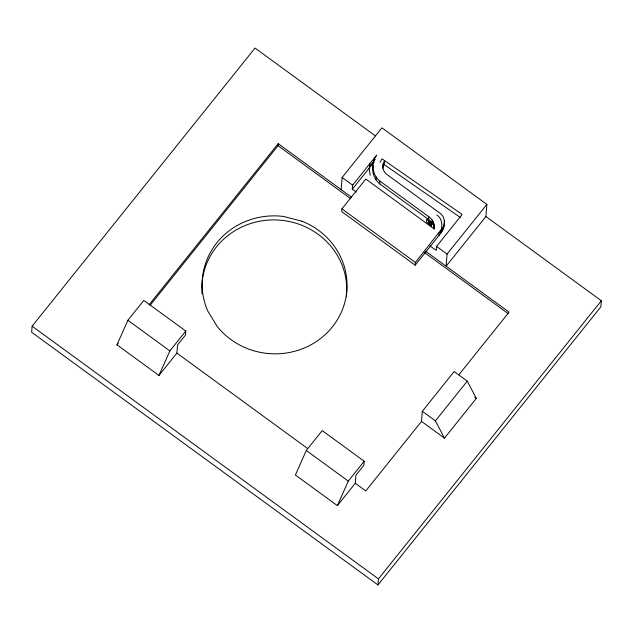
<?xml version="1.0" encoding="UTF-8"?>
<svg xmlns="http://www.w3.org/2000/svg" width="633" height="633" viewBox="0 0 633 633"><rect width="100%" height="100%" fill="white"/><g stroke="black" fill="none" stroke-linecap="round" stroke-linejoin="round"><path stroke-width="0.95" d="M375.385 135.873L255.028 48.053L32.125 326.193L31.65 332.246L377.972 584.947L600.875 306.807L601.35 300.754L485.907 216.518L486.864 204.412L381.921 127.834L342.113 177.501L341.163 189.615M176.876 353.103L177.509 345.025L185.469 335.094L185.793 331.051L143.81 300.422L127.89 320.29L116.986 344.819L158.962 375.448L176.876 353.103L307.717 448.575M150.179 305.217L278.037 145.685L278.196 143.667L351.497 197.156M356.252 192.084L352.288 189.196L352.605 185.16L376.682 155.117C370.606 162.998 372.228 174.993 379.966 181.165L428.873 216.779C432.758 219.406 435.1 224.161 434.032 228.829L365.819 179.052L341.931 208.85L341.717 211.596L415.177 265.203L439.065 235.397C444.872 229.423 447.46 217.499 439.065 212.538L386.66 174.297C382.538 171.116 381.557 164.881 384.69 160.679L384.476 163.425L382.672 168.283M370.178 175.341L369.268 168.623L369.909 163.567M434.001 228.473C433.945 224.747 431.5 221.692 428.66 219.524L379.745 183.902C374.554 179.566 371.895 172.674 372.813 165.973M373.652 162.998L373.874 160.252M373.375 174.494L373.597 171.749M375.915 179.804L376.137 177.058M355.279 483.28L355.92 475.201L363.88 465.271L364.197 461.235L322.221 430.598L306.301 450.467L295.389 474.995L337.373 505.625L355.279 483.28L365.779 490.931L421.507 421.404L422.298 411.308L454.138 371.571L467.257 381.145L476.301 398.418L444.461 438.155L421.507 421.404M379.745 183.902L379.966 181.165M383.076 166.083L383.297 163.338M377.972 584.947L378.447 578.886L601.35 300.754M415.177 265.203L415.398 262.458L443.147 227.144L443.868 225.609L444.453 220.616M428.66 219.524L428.873 216.779M428.422 223.702L428.644 220.957M429.277 224.509L429.498 221.764L426.721 219.145L426.5 221.89L431.16 225.696L431.374 222.951L429.498 221.764L430.986 226.464L431.374 222.951M431.935 222.618L432.149 219.873M433.114 224.675L433.336 221.93M433.842 226.915L434.056 224.169M434.08 229.249L434.293 226.503M380.14 162.309L382.023 158.828L462.161 214.476L436.564 246.419L436.248 250.454L429.91 245.833M439.065 235.397L439.278 232.659M441.969 231.298L442.182 228.553M442.926 229.89L443.147 227.144M443.646 228.355L443.868 225.609M486.864 204.412L447.056 254.078L446.107 266.184L485.907 216.518M372.6 168.718L373.13 165.862M441.241 230.966L440.79 232.556C442.285 226.448 442.863 218.978 436.889 214.888M158.962 375.448L169.866 350.919L185.793 331.051M337.373 505.625L348.277 481.096L364.197 461.235M116.986 344.819L118.221 343.276M149.103 304.742L278.196 143.667M369.696 166.313L375.234 159.397M352.288 189.196L373.897 162.238M458.862 374.791L509.074 312.132L425.431 251.103M444.461 438.155L435.417 420.882L467.257 381.145M383.622 164.192L460.231 217.396M342.113 177.501L352.605 185.16M436.564 246.419L447.056 254.078M278.037 145.685L350.737 198.73M424.229 252.361L508.117 313.564M341.931 208.85L415.398 262.458M474.718 397.263L476.301 398.418M422.298 411.308L435.417 420.882M127.89 320.29L169.866 350.919M306.301 450.467L348.277 481.096M32.125 326.193L378.447 578.886M202.077 293.989A72.471 68.957 4.5 0 1 274.88 219.92A72.471 68.957 4.5 0 1 346.386 296.181M301.957 221.186L283.663 216.486A72.471 68.957 4.5 0 0 207.822 311.12L217.372 326.731A72.471 68.957 4.5 0 0 332.325 326.976A72.471 68.957 4.5 0 0 301.957 221.186"/></g></svg>
